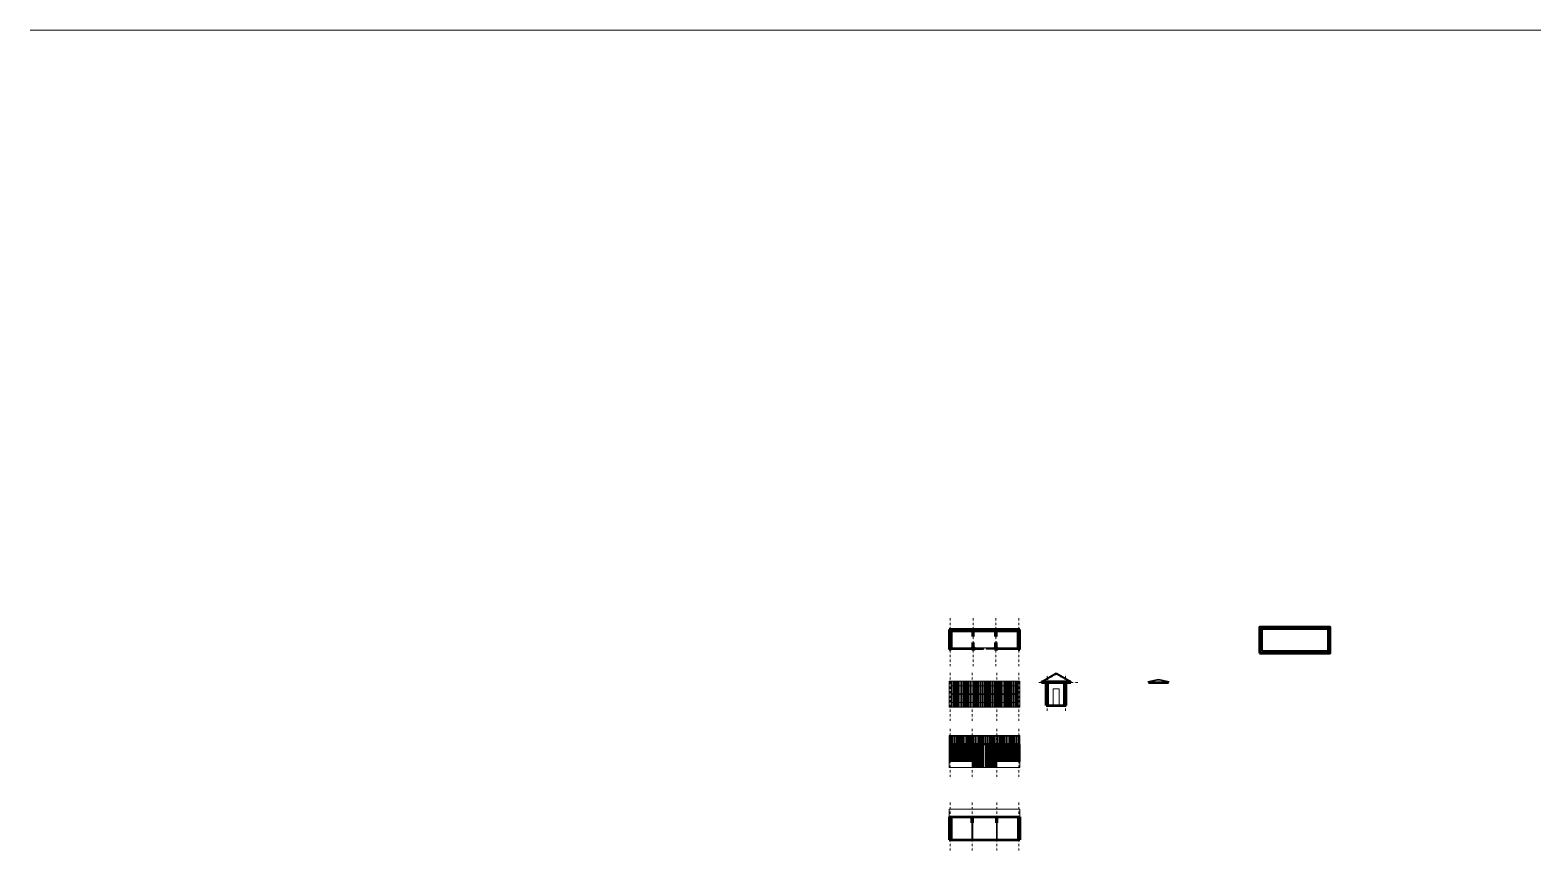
# Model space of a CAD drawing. Header units: millimetres. Extents: x 596422 to 1674380, y -367470 to 58862.
# Drawn here: x 596422 to 792839, y -226676 to -119336 of the extents above; entities that cross this region are included whole.
import ezdxf

# ---------------------------------------------------------------- set-up
doc = ezdxf.new("R2010")
doc.units = ezdxf.units.MM
doc.header["$LTSCALE"] = 600
doc.header["$MEASUREMENT"] = 0
doc.linetypes.add('DASHDOT', pattern=[1, 0.5, -0.25, 0, -0.25])
for name, color, linetype, lineweight in [('37 - Noi that', 137, 'Continuous', 13), ('cat1', 30, 'Continuous', 50), ('CUA', 34, 'Continuous', 13), ('dim', 144, 'Continuous', 13), ('LC Dim', 8, 'Continuous', 18), ('LC Hatch', 252, 'Continuous', 9), ('LC Net dam 1', 30, 'Continuous', 30), ('LC Net manh', 9, 'Continuous', 5), ('LC Net thay', 7, 'Continuous', 25), ('LC Net truc', 79, 'DASHDOT', 13), ('NETTHAY', 253, 'Continuous', 25), ('thay1', 63, 'Continuous', 18), ('v TUONG', 1, 'Continuous', 40), ('wall', 30, 'Continuous', 50)]:
    doc.layers.add(name, color=color, linetype=linetype, lineweight=lineweight)
doc.linetypes.add('ZIGZAG', pattern='A,0.0001,-0.2,[131,ltypeshp.shx,S=0.2,R=0,X=-0.2,Y=0],-0.4,[131,ltypeshp.shx,S=0.2,R=180,X=0.2,Y=0],-0.2', length=0.8001)
pattern_1 = [(45, (15.4922, -1e-10), (-2.20971, 2.20971), [])]

# ---------------------------------------------------------------- blocks, each defined once
blk = doc.blocks.new('CUA XEP')
at = {"layer": 'dim'}
for points in [[(5494, 7236), (5430, 7236), (5430, 6700), (5494, 6700), (5494, 6940), (5550, 6940), (5550, 7008), (5494, 7008)], [(6570, 7236), (6506, 7236), (6506, 7008), (6450, 7008), (6450, 6940), (6506, 6940), (6506, 6700), (6570, 6700)]]:
    blk.add_hatch(color=256, dxfattribs=at).paths.add_polyline_path(points)
h = blk.add_hatch(color=256, dxfattribs=at)
h.paths.add_polyline_path([(6570, 3132), (6506, 3132), (6506, 2904), (6450, 2904), (6450, 2836), (6506, 2836), (6506, 2596), (6570, 2596)])
h.paths.add_polyline_path([(5550, 2904), (5494, 2904), (5494, 3132), (5430, 3132), (5430, 2596), (5494, 2596), (5494, 2836), (5550, 2836)])
at = {"layer": 'CUA'}
for p, q in [((372, 9466), (603, 8956)), ((828, 9448), (372, 8452)), ((372, 9369), (582, 8911)), ((828, 9352), (372, 8356)), ((372, 8391), (603, 7882)), ((828, 8373), (372, 7377)), ((372, 8295), (582, 7836)), ((828, 8277), (372, 7281)), ((604, 8863), (828, 8373)), ((604, 7788), (828, 7298)), ((625, 8908), (828, 8460)), ((625, 7833), (828, 7385)), ((1316, 9448), (867, 8468)), ((1316, 8373), (867, 7393)), ((868, 9448), (1091, 8956)), ((1316, 9352), (868, 8373)), ((868, 9352), (1070, 8911)), ((868, 8373), (1091, 7882)), ((1316, 8277), (868, 7298)), ((868, 8277), (1070, 7836)), ((1092, 8863), (1316, 8373)), ((1092, 7788), (1316, 7298)), ((1113, 8908), (1316, 8460)), ((1113, 7833), (1316, 7385)), ((1804, 9448), (1355, 8468)), ((1804, 8373), (1355, 7393)), ((1356, 9448), (1579, 8956)), ((1804, 9352), (1356, 8373)), ((1356, 9352), (1558, 8911)), ((1356, 8373), (1579, 7882)), ((1804, 8277), (1356, 7298)), ((1356, 8277), (1558, 7836)), ((1580, 8863), (1804, 8373)), ((1580, 7788), (1804, 7298)), ((1601, 8908), (1804, 8460)), ((1601, 7833), (1804, 7385)), ((2292, 9448), (1843, 8468)), ((2292, 8373), (1843, 7393)), ((1844, 9448), (2067, 8956)), ((2292, 9352), (1844, 8373)), ((1844, 9352), (2046, 8911)), ((1844, 8373), (2067, 7882)), ((2292, 8277), (1844, 7298)), ((1844, 8277), (2046, 7836)), ((2068, 8863), (2292, 8373)), ((2068, 7788), (2292, 7298)), ((2089, 8908), (2292, 8460)), ((2089, 7833), (2292, 7385)), ((2780, 9448), (2331, 8468)), ((2780, 8373), (2331, 7393)), ((2332, 9448), (2555, 8956)), ((2780, 9352), (2332, 8373)), ((2332, 9352), (2534, 8911)), ((2332, 8373), (2555, 7882)), ((2780, 8277), (2332, 7298)), ((2332, 8277), (2534, 7836)), ((2556, 8863), (2780, 8373)), ((2556, 7788), (2780, 7298)), ((2577, 8908), (2780, 8460)), ((2577, 7833), (2780, 7385)), ((3268, 9448), (2819, 8468)), ((3268, 8373), (2819, 7393)), ((2820, 9448), (3043, 8956)), ((3268, 9352), (2820, 8373)), ((2820, 9352), (3022, 8911)), ((2820, 8373), (3043, 7882)), ((3268, 8277), (2820, 7298)), ((2820, 8277), (3022, 7836)), ((3044, 8863), (3268, 8373)), ((3044, 7788), (3268, 7298)), ((3065, 8908), (3268, 8460)), ((3065, 7833), (3268, 7385)), ((3756, 9448), (3307, 8468)), ((3756, 8373), (3307, 7393)), ((3308, 9448), (3531, 8956)), ((3756, 9352), (3308, 8373)), ((3308, 9352), (3510, 8911)), ((3308, 8373), (3531, 7882)), ((3756, 8277), (3308, 7298)), ((3308, 8277), (3510, 7836)), ((3532, 8863), (3756, 8373)), ((3532, 7788), (3756, 7298)), ((3553, 8908), (3756, 8460)), ((3553, 7833), (3756, 7385)), ((4244, 9448), (3795, 8468)), ((4244, 8373), (3795, 7393)), ((3796, 9448), (4019, 8956)), ((4244, 9352), (3796, 8373)), ((3796, 9352), (3998, 8911)), ((3796, 8373), (4019, 7882)), ((4244, 8277), (3796, 7298)), ((3796, 8277), (3998, 7836)), ((4020, 8863), (4244, 8373)), ((4020, 7788), (4244, 7298)), ((4041, 8908), (4244, 8460)), ((4041, 7833), (4244, 7385)), ((4732, 9448), (4283, 8468)), ((4732, 8373), (4283, 7393)), ((4284, 9448), (4507, 8956)), ((4732, 9352), (4284, 8373)), ((4284, 9352), (4486, 8911)), ((4284, 8373), (4507, 7882)), ((4732, 8277), (4284, 7298)), ((4284, 8277), (4486, 7836)), ((4508, 8863), (4732, 8373)), ((4508, 7788), (4732, 7298)), ((4529, 8908), (4732, 8460)), ((4529, 7833), (4732, 7385)), ((5228, 9448), (4772, 8468)), ((4772, 9448), (5000, 8958)), ((5228, 9353), (4772, 8373)), ((4772, 9353), (4978, 8911)), ((5228, 8373), (4772, 7393)), ((4772, 8373), (5000, 7883)), ((5228, 8278), (4772, 7298)), ((4772, 8278), (4978, 7836)), ((5000, 8863), (5228, 8373)), ((5000, 7788), (5228, 7298)), ((5022, 8911), (5228, 8468)), ((5022, 7836), (5228, 7393)), ((6772, 9448), (7228, 8468)), ((6772, 9353), (7228, 8373)), ((6978, 8911), (6772, 8468)), ((7000, 8863), (6772, 8373)), ((6772, 8373), (7228, 7393)), ((6772, 8278), (7228, 7298)), ((6978, 7836), (6772, 7393)), ((7000, 7788), (6772, 7298)), ((7228, 9448), (7000, 8958)), ((7228, 8373), (7000, 7883)), ((7228, 9353), (7022, 8911)), ((7228, 8278), (7022, 7836)), ((7268, 9448), (7717, 8468)), ((7268, 9352), (7716, 8373)), ((7471, 8908), (7268, 8460)), ((7492, 8863), (7268, 8373)), ((7268, 8373), (7717, 7393)), ((7268, 8277), (7716, 7298)), ((7471, 7833), (7268, 7385)), ((7492, 7788), (7268, 7298)), ((7716, 9448), (7493, 8956)), ((7716, 8373), (7493, 7882)), ((7716, 9352), (7514, 8911)), ((7716, 8277), (7514, 7836)), ((7756, 9448), (8205, 8468)), ((7756, 9352), (8204, 8373)), ((7959, 8908), (7756, 8460)), ((7980, 8863), (7756, 8373)), ((7756, 8373), (8205, 7393)), ((7756, 8277), (8204, 7298)), ((7959, 7833), (7756, 7385)), ((7980, 7788), (7756, 7298)), ((8204, 9448), (7981, 8956)), ((8204, 8373), (7981, 7882)), ((8204, 9352), (8002, 8911)), ((8204, 8277), (8002, 7836)), ((8244, 9448), (8693, 8468)), ((8244, 9352), (8692, 8373)), ((8447, 8908), (8244, 8460)), ((8468, 8863), (8244, 8373)), ((8244, 8373), (8693, 7393)), ((8244, 8277), (8692, 7298)), ((8447, 7833), (8244, 7385)), ((8468, 7788), (8244, 7298)), ((8692, 9448), (8469, 8956)), ((8692, 8373), (8469, 7882)), ((8692, 9352), (8490, 8911)), ((8692, 8277), (8490, 7836)), ((8732, 9448), (9181, 8468)), ((8732, 9352), (9180, 8373)), ((8935, 8908), (8732, 8460)), ((8956, 8863), (8732, 8373)), ((8732, 8373), (9181, 7393)), ((8732, 8277), (9180, 7298)), ((8935, 7833), (8732, 7385)), ((8956, 7788), (8732, 7298)), ((9180, 9448), (8957, 8956)), ((9180, 8373), (8957, 7882)), ((9180, 9352), (8978, 8911)), ((9180, 8277), (8978, 7836)), ((9220, 9448), (9669, 8468)), ((9220, 9352), (9668, 8373)), ((9423, 8908), (9220, 8460)), ((9444, 8863), (9220, 8373)), ((9220, 8373), (9669, 7393)), ((9220, 8277), (9668, 7298)), ((9423, 7833), (9220, 7385)), ((9444, 7788), (9220, 7298)), ((9668, 9448), (9445, 8956)), ((9668, 8373), (9445, 7882)), ((9668, 9352), (9466, 8911)), ((9668, 8277), (9466, 7836)), ((9708, 9448), (10157, 8468)), ((9708, 9352), (10156, 8373)), ((9911, 8908), (9708, 8460)), ((9932, 8863), (9708, 8373)), ((9708, 8373), (10157, 7393)), ((9708, 8277), (10156, 7298)), ((9911, 7833), (9708, 7385)), ((9932, 7788), (9708, 7298)), ((10156, 9448), (9933, 8956)), ((10156, 8373), (9933, 7882)), ((10156, 9352), (9954, 8911)), ((10156, 8277), (9954, 7836)), ((10196, 9448), (10645, 8468)), ((10196, 9352), (10644, 8373)), ((10399, 8908), (10196, 8460)), ((10420, 8863), (10196, 8373)), ((10196, 8373), (10645, 7393)), ((10196, 8277), (10644, 7298)), ((10399, 7833), (10196, 7385)), ((10420, 7788), (10196, 7298)), ((10644, 9448), (10421, 8956)), ((10644, 8373), (10421, 7882)), ((10644, 9352), (10442, 8911)), ((10644, 8277), (10442, 7836)), ((10684, 9448), (11133, 8468)), ((10684, 9352), (11132, 8373)), ((10887, 8908), (10684, 8460)), ((10908, 8863), (10684, 8373)), ((10684, 8373), (11133, 7393)), ((10684, 8277), (11132, 7298)), ((10887, 7833), (10684, 7385)), ((10908, 7788), (10684, 7298)), ((11132, 9448), (10909, 8956)), ((11132, 8373), (10909, 7882)), ((11132, 9352), (10930, 8911)), ((11132, 8277), (10930, 7836)), ((11172, 9448), (11628, 8452)), ((11172, 9352), (11628, 8356)), ((11375, 8908), (11172, 8460)), ((11396, 8863), (11172, 8373)), ((11172, 8373), (11628, 7377)), ((11172, 8277), (11628, 7281)), ((11375, 7833), (11172, 7385)), ((11396, 7788), (11172, 7298)), ((11628, 9466), (11397, 8956)), ((11628, 8391), (11397, 7882)), ((11628, 9369), (11418, 8911)), ((11628, 8295), (11418, 7836)), ((372, 5786), (603, 5276)), ((828, 5768), (372, 4772)), ((372, 5689), (582, 5231)), ((828, 5672), (372, 4676)), ((372, 4711), (603, 4202)), ((828, 4693), (372, 3697)), ((372, 4615), (582, 4156)), ((828, 4597), (372, 3601)), ((372, 2738), (603, 2228)), ((828, 2720), (372, 1724)), ((372, 2641), (582, 2183)), ((828, 2624), (372, 1628)), ((372, 1663), (603, 1154)), ((828, 1645), (372, 649)), ((372, 1567), (582, 1108)), ((828, 1549), (372, 553)), ((604, 5183), (828, 4693)), ((604, 4108), (828, 3618)), ((604, 2135), (828, 1645)), ((604, 1060), (828, 570)), ((625, 5228), (828, 4780)), ((625, 4153), (828, 3705)), ((625, 2180), (828, 1732)), ((625, 1105), (828, 657)), ((1316, 5768), (867, 4788)), ((1316, 4693), (867, 3713)), ((1316, 2720), (867, 1740)), ((1316, 1645), (867, 665)), ((868, 5768), (1091, 5276)), ((1316, 5672), (868, 4693)), ((868, 5672), (1070, 5231)), ((868, 4693), (1091, 4202)), ((1316, 4597), (868, 3618)), ((868, 4597), (1070, 4156)), ((868, 2720), (1091, 2228)), ((1316, 2624), (868, 1645)), ((868, 2624), (1070, 2183)), ((868, 1645), (1091, 1154)), ((1316, 1549), (868, 570)), ((868, 1549), (1070, 1108)), ((1092, 5183), (1316, 4693)), ((1092, 4108), (1316, 3618)), ((1092, 2135), (1316, 1645)), ((1092, 1060), (1316, 570)), ((1113, 5228), (1316, 4780)), ((1113, 4153), (1316, 3705)), ((1113, 2180), (1316, 1732)), ((1113, 1105), (1316, 657)), ((1804, 5768), (1355, 4788)), ((1804, 4693), (1355, 3713)), ((1804, 2720), (1355, 1740)), ((1804, 1645), (1355, 665)), ((1356, 5768), (1579, 5276)), ((1804, 5672), (1356, 4693)), ((1356, 5672), (1558, 5231)), ((1356, 4693), (1579, 4202)), ((1804, 4597), (1356, 3618)), ((1356, 4597), (1558, 4156)), ((1356, 2720), (1579, 2228)), ((1804, 2624), (1356, 1645)), ((1356, 2624), (1558, 2183)), ((1356, 1645), (1579, 1154)), ((1804, 1549), (1356, 570)), ((1356, 1549), (1558, 1108)), ((1580, 5183), (1804, 4693)), ((1580, 4108), (1804, 3618)), ((1580, 2135), (1804, 1645)), ((1580, 1060), (1804, 570)), ((1601, 5228), (1804, 4780)), ((1601, 4153), (1804, 3705)), ((1601, 2180), (1804, 1732)), ((1601, 1105), (1804, 657)), ((2292, 5768), (1843, 4788)), ((2292, 4693), (1843, 3713)), ((2292, 2720), (1843, 1740)), ((2292, 1645), (1843, 665)), ((1844, 5768), (2067, 5276)), ((2292, 5672), (1844, 4693)), ((1844, 5672), (2046, 5231)), ((1844, 4693), (2067, 4202)), ((2292, 4597), (1844, 3618)), ((1844, 4597), (2046, 4156)), ((1844, 2720), (2067, 2228)), ((2292, 2624), (1844, 1645)), ((1844, 2624), (2046, 2183)), ((1844, 1645), (2067, 1154)), ((2292, 1549), (1844, 570)), ((1844, 1549), (2046, 1108)), ((2068, 5183), (2292, 4693)), ((2068, 4108), (2292, 3618)), ((2068, 2135), (2292, 1645)), ((2068, 1060), (2292, 570)), ((2089, 5228), (2292, 4780)), ((2089, 4153), (2292, 3705)), ((2089, 2180), (2292, 1732)), ((2089, 1105), (2292, 657)), ((2780, 5768), (2331, 4788)), ((2780, 4693), (2331, 3713)), ((2780, 2720), (2331, 1740)), ((2780, 1645), (2331, 665)), ((2332, 5768), (2555, 5276)), ((2780, 5672), (2332, 4693)), ((2332, 5672), (2534, 5231)), ((2332, 4693), (2555, 4202)), ((2780, 4597), (2332, 3618)), ((2332, 4597), (2534, 4156)), ((2332, 2720), (2555, 2228)), ((2780, 2624), (2332, 1645)), ((2332, 2624), (2534, 2183)), ((2332, 1645), (2555, 1154)), ((2780, 1549), (2332, 570)), ((2332, 1549), (2534, 1108)), ((2556, 5183), (2780, 4693)), ((2556, 4108), (2780, 3618)), ((2556, 2135), (2780, 1645)), ((2556, 1060), (2780, 570)), ((2577, 5228), (2780, 4780)), ((2577, 4153), (2780, 3705)), ((2577, 2180), (2780, 1732)), ((2577, 1105), (2780, 657)), ((3268, 5768), (2819, 4788)), ((3268, 4693), (2819, 3713)), ((3268, 2720), (2819, 1740)), ((3268, 1645), (2819, 665)), ((2820, 5768), (3043, 5276)), ((3268, 5672), (2820, 4693)), ((2820, 5672), (3022, 5231)), ((2820, 4693), (3043, 4202)), ((3268, 4597), (2820, 3618)), ((2820, 4597), (3022, 4156)), ((2820, 2720), (3043, 2228)), ((3268, 2624), (2820, 1645)), ((2820, 2624), (3022, 2183)), ((2820, 1645), (3043, 1154)), ((3268, 1549), (2820, 570)), ((2820, 1549), (3022, 1108)), ((3044, 5183), (3268, 4693)), ((3044, 4108), (3268, 3618)), ((3044, 2135), (3268, 1645)), ((3044, 1060), (3268, 570)), ((3065, 5228), (3268, 4780)), ((3065, 4153), (3268, 3705)), ((3065, 2180), (3268, 1732)), ((3065, 1105), (3268, 657)), ((3756, 5768), (3307, 4788)), ((3756, 4693), (3307, 3713)), ((3756, 2720), (3307, 1740)), ((3756, 1645), (3307, 665)), ((3308, 5768), (3531, 5276)), ((3756, 5672), (3308, 4693)), ((3308, 5672), (3510, 5231)), ((3308, 4693), (3531, 4202)), ((3756, 4597), (3308, 3618)), ((3308, 4597), (3510, 4156)), ((3308, 2720), (3531, 2228)), ((3756, 2624), (3308, 1645)), ((3308, 2624), (3510, 2183)), ((3308, 1645), (3531, 1154)), ((3756, 1549), (3308, 570)), ((3308, 1549), (3510, 1108)), ((3532, 5183), (3756, 4693)), ((3532, 4108), (3756, 3618)), ((3532, 2135), (3756, 1645)), ((3532, 1060), (3756, 570)), ((3553, 5228), (3756, 4780)), ((3553, 4153), (3756, 3705)), ((3553, 2180), (3756, 1732)), ((3553, 1105), (3756, 657)), ((4244, 5768), (3795, 4788)), ((4244, 4693), (3795, 3713)), ((4244, 2720), (3795, 1740)), ((4244, 1645), (3795, 665)), ((3796, 5768), (4019, 5276)), ((4244, 5672), (3796, 4693)), ((3796, 5672), (3998, 5231)), ((3796, 4693), (4019, 4202)), ((4244, 4597), (3796, 3618)), ((3796, 4597), (3998, 4156)), ((3796, 2720), (4019, 2228)), ((4244, 2624), (3796, 1645)), ((3796, 2624), (3998, 2183)), ((3796, 1645), (4019, 1154)), ((4244, 1549), (3796, 570)), ((3796, 1549), (3998, 1108)), ((4020, 5183), (4244, 4693)), ((4020, 4108), (4244, 3618)), ((4020, 2135), (4244, 1645)), ((4020, 1060), (4244, 570)), ((4041, 5228), (4244, 4780)), ((4041, 4153), (4244, 3705)), ((4041, 2180), (4244, 1732)), ((4041, 1105), (4244, 657)), ((4732, 5768), (4283, 4788)), ((4732, 4693), (4283, 3713)), ((4732, 2720), (4283, 1740)), ((4732, 1645), (4283, 665)), ((4284, 5768), (4507, 5276)), ((4732, 5672), (4284, 4693)), ((4284, 5672), (4486, 5231)), ((4284, 4693), (4507, 4202)), ((4732, 4597), (4284, 3618)), ((4284, 4597), (4486, 4156)), ((4284, 2720), (4507, 2228)), ((4732, 2624), (4284, 1645)), ((4284, 2624), (4486, 2183)), ((4284, 1645), (4507, 1154)), ((4732, 1549), (4284, 570)), ((4284, 1549), (4486, 1108)), ((4508, 5183), (4732, 4693)), ((4508, 4108), (4732, 3618)), ((4508, 2135), (4732, 1645)), ((4508, 1060), (4732, 570)), ((4529, 5228), (4732, 4780)), ((4529, 4153), (4732, 3705)), ((4529, 2180), (4732, 1732)), ((4529, 1105), (4732, 657)), ((5228, 5768), (4772, 4788)), ((4772, 5768), (5000, 5278)), ((5228, 5673), (4772, 4693)), ((4772, 5673), (4978, 5231)), ((5228, 4693), (4772, 3713)), ((4772, 4693), (5000, 4203)), ((5228, 4598), (4772, 3618)), ((4772, 4598), (4978, 4156)), ((5228, 2720), (4772, 1740)), ((4772, 2720), (5000, 2230)), ((5228, 2625), (4772, 1645)), ((4772, 2625), (4978, 2183)), ((5228, 1645), (4772, 665)), ((4772, 1645), (5000, 1155)), ((5228, 1550), (4772, 570)), ((4772, 1550), (4978, 1108)), ((5000, 5183), (5228, 4693)), ((5000, 4108), (5228, 3618)), ((5000, 2135), (5228, 1645)), ((5000, 1060), (5228, 570)), ((5022, 5231), (5228, 4788)), ((5022, 4156), (5228, 3713)), ((5022, 2183), (5228, 1740)), ((5022, 1108), (5228, 665)), ((6772, 5768), (7228, 4788)), ((6772, 5673), (7228, 4693)), ((6978, 5231), (6772, 4788)), ((7000, 5183), (6772, 4693)), ((6772, 4693), (7228, 3713)), ((6772, 4598), (7228, 3618)), ((6978, 4156), (6772, 3713)), ((7000, 4108), (6772, 3618)), ((6772, 2720), (7228, 1740)), ((6772, 2625), (7228, 1645)), ((6978, 2183), (6772, 1740)), ((7000, 2135), (6772, 1645)), ((6772, 1645), (7228, 665)), ((6772, 1550), (7228, 570)), ((6978, 1108), (6772, 665)), ((7000, 1060), (6772, 570)), ((7228, 5768), (7000, 5278)), ((7228, 4693), (7000, 4203)), ((7228, 2720), (7000, 2230)), ((7228, 1645), (7000, 1155)), ((7228, 5673), (7022, 5231)), ((7228, 4598), (7022, 4156)), ((7228, 2625), (7022, 2183)), ((7228, 1550), (7022, 1108)), ((7268, 5768), (7717, 4788)), ((7268, 5672), (7716, 4693)), ((7471, 5228), (7268, 4780)), ((7492, 5183), (7268, 4693)), ((7268, 4693), (7717, 3713)), ((7268, 4597), (7716, 3618)), ((7471, 4153), (7268, 3705)), ((7492, 4108), (7268, 3618)), ((7268, 2720), (7717, 1740)), ((7268, 2624), (7716, 1645)), ((7471, 2180), (7268, 1732)), ((7492, 2135), (7268, 1645)), ((7268, 1645), (7717, 665)), ((7268, 1549), (7716, 570)), ((7471, 1105), (7268, 657)), ((7492, 1060), (7268, 570)), ((7716, 5768), (7493, 5276)), ((7716, 4693), (7493, 4202)), ((7716, 2720), (7493, 2228)), ((7716, 1645), (7493, 1154)), ((7716, 5672), (7514, 5231)), ((7716, 4597), (7514, 4156)), ((7716, 2624), (7514, 2183)), ((7716, 1549), (7514, 1108)), ((7756, 5768), (8205, 4788)), ((7756, 5672), (8204, 4693)), ((7959, 5228), (7756, 4780)), ((7980, 5183), (7756, 4693)), ((7756, 4693), (8205, 3713)), ((7756, 4597), (8204, 3618)), ((7959, 4153), (7756, 3705)), ((7980, 4108), (7756, 3618)), ((7756, 2720), (8205, 1740)), ((7756, 2624), (8204, 1645)), ((7959, 2180), (7756, 1732)), ((7980, 2135), (7756, 1645)), ((7756, 1645), (8205, 665)), ((7756, 1549), (8204, 570)), ((7959, 1105), (7756, 657)), ((7980, 1060), (7756, 570)), ((8204, 5768), (7981, 5276)), ((8204, 4693), (7981, 4202)), ((8204, 2720), (7981, 2228)), ((8204, 1645), (7981, 1154)), ((8204, 5672), (8002, 5231)), ((8204, 4597), (8002, 4156)), ((8204, 2624), (8002, 2183)), ((8204, 1549), (8002, 1108)), ((8244, 5768), (8693, 4788)), ((8244, 5672), (8692, 4693)), ((8447, 5228), (8244, 4780)), ((8468, 5183), (8244, 4693)), ((8244, 4693), (8693, 3713)), ((8244, 4597), (8692, 3618)), ((8447, 4153), (8244, 3705)), ((8468, 4108), (8244, 3618)), ((8244, 2720), (8693, 1740)), ((8244, 2624), (8692, 1645)), ((8447, 2180), (8244, 1732)), ((8468, 2135), (8244, 1645)), ((8244, 1645), (8693, 665)), ((8244, 1549), (8692, 570)), ((8447, 1105), (8244, 657)), ((8468, 1060), (8244, 570)), ((8692, 5768), (8469, 5276)), ((8692, 4693), (8469, 4202)), ((8692, 2720), (8469, 2228)), ((8692, 1645), (8469, 1154)), ((8692, 5672), (8490, 5231)), ((8692, 4597), (8490, 4156)), ((8692, 2624), (8490, 2183)), ((8692, 1549), (8490, 1108)), ((8732, 5768), (9181, 4788)), ((8732, 5672), (9180, 4693)), ((8935, 5228), (8732, 4780)), ((8956, 5183), (8732, 4693)), ((8732, 4693), (9181, 3713)), ((8732, 4597), (9180, 3618)), ((8935, 4153), (8732, 3705)), ((8956, 4108), (8732, 3618)), ((8732, 2720), (9181, 1740)), ((8732, 2624), (9180, 1645)), ((8935, 2180), (8732, 1732)), ((8956, 2135), (8732, 1645)), ((8732, 1645), (9181, 665)), ((8732, 1549), (9180, 570)), ((8935, 1105), (8732, 657)), ((8956, 1060), (8732, 570)), ((9180, 5768), (8957, 5276)), ((9180, 4693), (8957, 4202)), ((9180, 2720), (8957, 2228)), ((9180, 1645), (8957, 1154)), ((9180, 5672), (8978, 5231)), ((9180, 4597), (8978, 4156)), ((9180, 2624), (8978, 2183)), ((9180, 1549), (8978, 1108)), ((9220, 5768), (9669, 4788)), ((9220, 5672), (9668, 4693)), ((9423, 5228), (9220, 4780)), ((9444, 5183), (9220, 4693)), ((9220, 4693), (9669, 3713)), ((9220, 4597), (9668, 3618)), ((9423, 4153), (9220, 3705)), ((9444, 4108), (9220, 3618)), ((9220, 2720), (9669, 1740)), ((9220, 2624), (9668, 1645)), ((9423, 2180), (9220, 1732)), ((9444, 2135), (9220, 1645)), ((9220, 1645), (9669, 665)), ((9220, 1549), (9668, 570)), ((9423, 1105), (9220, 657)), ((9444, 1060), (9220, 570)), ((9668, 5768), (9445, 5276)), ((9668, 4693), (9445, 4202)), ((9668, 2720), (9445, 2228)), ((9668, 1645), (9445, 1154)), ((9668, 5672), (9466, 5231)), ((9668, 4597), (9466, 4156)), ((9668, 2624), (9466, 2183)), ((9668, 1549), (9466, 1108)), ((9708, 5768), (10157, 4788)), ((9708, 5672), (10156, 4693)), ((9911, 5228), (9708, 4780)), ((9932, 5183), (9708, 4693)), ((9708, 4693), (10157, 3713)), ((9708, 4597), (10156, 3618)), ((9911, 4153), (9708, 3705)), ((9932, 4108), (9708, 3618)), ((9708, 2720), (10157, 1740)), ((9708, 2624), (10156, 1645)), ((9911, 2180), (9708, 1732)), ((9932, 2135), (9708, 1645)), ((9708, 1645), (10157, 665)), ((9708, 1549), (10156, 570)), ((9911, 1105), (9708, 657)), ((9932, 1060), (9708, 570)), ((10156, 5768), (9933, 5276)), ((10156, 4693), (9933, 4202)), ((10156, 2720), (9933, 2228)), ((10156, 1645), (9933, 1154)), ((10156, 5672), (9954, 5231)), ((10156, 4597), (9954, 4156)), ((10156, 2624), (9954, 2183)), ((10156, 1549), (9954, 1108)), ((10196, 5768), (10645, 4788)), ((10196, 5672), (10644, 4693)), ((10399, 5228), (10196, 4780)), ((10420, 5183), (10196, 4693)), ((10196, 4693), (10645, 3713)), ((10196, 4597), (10644, 3618)), ((10399, 4153), (10196, 3705)), ((10420, 4108), (10196, 3618)), ((10196, 2720), (10645, 1740)), ((10196, 2624), (10644, 1645)), ((10399, 2180), (10196, 1732)), ((10420, 2135), (10196, 1645)), ((10196, 1645), (10645, 665)), ((10196, 1549), (10644, 570)), ((10399, 1105), (10196, 657)), ((10420, 1060), (10196, 570)), ((10644, 5768), (10421, 5276)), ((10644, 4693), (10421, 4202)), ((10644, 2720), (10421, 2228)), ((10644, 1645), (10421, 1154)), ((10644, 5672), (10442, 5231)), ((10644, 4597), (10442, 4156)), ((10644, 2624), (10442, 2183)), ((10644, 1549), (10442, 1108)), ((10684, 5768), (11133, 4788)), ((10684, 5672), (11132, 4693)), ((10887, 5228), (10684, 4780)), ((10908, 5183), (10684, 4693)), ((10684, 4693), (11133, 3713)), ((10684, 4597), (11132, 3618)), ((10887, 4153), (10684, 3705)), ((10908, 4108), (10684, 3618)), ((10684, 2720), (11133, 1740)), ((10684, 2624), (11132, 1645)), ((10887, 2180), (10684, 1732)), ((10908, 2135), (10684, 1645)), ((10684, 1645), (11133, 665)), ((10684, 1549), (11132, 570)), ((10887, 1105), (10684, 657)), ((10908, 1060), (10684, 570)), ((11132, 5768), (10909, 5276)), ((11132, 4693), (10909, 4202)), ((11132, 2720), (10909, 2228)), ((11132, 1645), (10909, 1154)), ((11132, 5672), (10930, 5231)), ((11132, 4597), (10930, 4156)), ((11132, 2624), (10930, 2183)), ((11132, 1549), (10930, 1108)), ((11172, 5768), (11628, 4772)), ((11172, 5672), (11628, 4676)), ((11375, 5228), (11172, 4780)), ((11396, 5183), (11172, 4693)), ((11172, 4693), (11628, 3697)), ((11172, 4597), (11628, 3601)), ((11375, 4153), (11172, 3705)), ((11396, 4108), (11172, 3618)), ((11172, 2720), (11628, 1724)), ((11172, 2624), (11628, 1628)), ((11375, 2180), (11172, 1732)), ((11396, 2135), (11172, 1645)), ((11172, 1645), (11628, 649)), ((11172, 1549), (11628, 553)), ((11375, 1105), (11172, 657)), ((11396, 1060), (11172, 570)), ((11628, 5786), (11397, 5276)), ((11628, 4711), (11397, 4202)), ((11628, 2738), (11397, 2228)), ((11628, 1663), (11397, 1154)), ((11628, 5689), (11418, 5231)), ((11628, 4615), (11418, 4156)), ((11628, 2641), (11418, 2183)), ((11628, 1567), (11418, 1108))]:
    blk.add_line(p, q, dxfattribs=at)
at = {"layer": 'dim'}
for p, q in [((0, 10800), (12000, 10800)), ((0, 10800), (0, 0)), ((0, 10800), (0, 0)), ((0, 9892), (40, 9892)), ((0, 9556), (40, 9556)), ((40, 10800), (40, 9892)), ((40, 9892), (150, 9849)), ((40, 9556), (150, 9599)), ((40, 9556), (40, 536)), ((332, 9892), (222, 9849)), ((332, 9556), (222, 9599)), ((332, 10800), (332, 9892)), ((372, 9892), (332, 9892)), ((332, 9556), (332, 536)), ((372, 9556), (332, 9556)), ((372, 10800), (372, 0)), ((828, 10800), (828, 76)), ((868, 10800), (868, 76)), ((1316, 10800), (1316, 0)), ((1356, 10800), (1356, 0)), ((1804, 10800), (1804, 81)), ((1844, 10800), (1844, 81)), ((2292, 10800), (2292, 0)), ((2332, 10800), (2332, 0)), ((2780, 10800), (2780, 78)), ((2820, 10800), (2820, 78)), ((3268, 10800), (3268, 0)), ((3308, 10800), (3308, 0)), ((3756, 10800), (3756, 78)), ((3796, 10800), (3796, 78)), ((4244, 10800), (4244, 0)), ((4284, 10800), (4284, 0)), ((4732, 10800), (4732, 78)), ((4772, 10800), (4772, 78)), ((5228, 10800), (5228, 0)), ((5228, 9892), (5268, 9892)), ((5228, 9556), (5268, 9556)), ((5268, 10800), (5268, 9892)), ((5268, 9892), (5378, 9849)), ((5268, 9556), (5378, 9599)), ((5268, 9556), (5268, 7178)), ((5560, 9892), (5450, 9849)), ((5560, 9556), (5450, 9599)), ((5560, 10800), (5560, 9892)), ((5600, 9892), (5560, 9892)), ((5560, 9556), (5560, 7423)), ((5600, 9556), (5560, 9556)), ((5600, 10800), (5600, 0)), ((5600, 10800), (5600, 0)), ((6400, 10800), (6400, 0)), ((6400, 9892), (6440, 9892)), ((6400, 9556), (6440, 9556)), ((6440, 10800), (6440, 9892)), ((6440, 9892), (6550, 9849)), ((6440, 9556), (6550, 9599)), ((6440, 9556), (6440, 7423)), ((6732, 9892), (6622, 9849)), ((6732, 9556), (6622, 9599)), ((6732, 10800), (6732, 9892)), ((6772, 9892), (6732, 9892)), ((6732, 9556), (6732, 7178)), ((6772, 9556), (6732, 9556)), ((6772, 10800), (6772, 0)), ((7228, 10800), (7228, 78)), ((7268, 10800), (7268, 78)), ((7716, 10800), (7716, 0)), ((7756, 10800), (7756, 0)), ((8204, 10800), (8204, 78)), ((8244, 10800), (8244, 78)), ((8692, 10800), (8692, 0)), ((8732, 10800), (8732, 0)), ((9180, 10800), (9180, 78)), ((9220, 10800), (9220, 78)), ((9668, 10800), (9668, 0)), ((9708, 10800), (9708, 0)), ((10156, 10800), (10156, 81)), ((10196, 10800), (10196, 81)), ((10644, 10800), (10644, 0)), ((10684, 10800), (10684, 0)), ((11132, 10800), (11132, 76)), ((11172, 10800), (11172, 76)), ((11628, 10800), (11628, 0)), ((11628, 9892), (11668, 9892)), ((11628, 9556), (11668, 9556)), ((11668, 10800), (11668, 9892)), ((11668, 9892), (11778, 9849)), ((11668, 9556), (11778, 9599)), ((11668, 9556), (11668, 536)), ((11960, 9892), (11850, 9849)), ((11960, 9556), (11850, 9599)), ((11960, 10800), (11960, 9892)), ((12000, 9892), (11960, 9892)), ((11960, 9556), (11960, 536)), ((12000, 9556), (11960, 9556)), ((12000, 10800), (12000, 0)), ((0, 536), (40, 536)), ((0, 200), (40, 200)), ((40, 536), (150, 493)), ((40, 200), (150, 243)), ((40, 200), (40, 0)), ((332, 536), (222, 493)), ((332, 200), (222, 243)), ((372, 536), (332, 536)), ((332, 200), (332, 0)), ((372, 200), (332, 200)), ((5228, 4928), (5268, 4928)), ((5228, 4592), (5268, 4592)), ((5228, 536), (5268, 536)), ((5228, 200), (5268, 200)), ((5268, 6810), (5268, 4928)), ((5268, 4928), (5378, 4885)), ((5268, 4592), (5378, 4635)), ((5268, 4592), (5268, 3074)), ((5268, 2706), (5268, 536)), ((5268, 536), (5378, 493)), ((5268, 200), (5378, 243)), ((5268, 200), (5268, 0)), ((5560, 4928), (5450, 4885)), ((5560, 4592), (5450, 4635)), ((5560, 536), (5450, 493)), ((5560, 200), (5450, 243)), ((5494, 7008), (5550, 7008)), ((5550, 6940), (5494, 6940)), ((5494, 2904), (5550, 2904)), ((5550, 2836), (5494, 2836)), ((5550, 7008), (5550, 6940)), ((5550, 2904), (5550, 2836)), ((5560, 6565), (5560, 4928)), ((5600, 4928), (5560, 4928)), ((5560, 4592), (5560, 3319)), ((5600, 4592), (5560, 4592)), ((5560, 2461), (5560, 536)), ((5600, 536), (5560, 536)), ((5560, 200), (5560, 0)), ((5600, 200), (5560, 200)), ((6400, 4928), (6440, 4928)), ((6400, 4592), (6440, 4592)), ((6400, 536), (6440, 536)), ((6400, 200), (6440, 200)), ((6440, 6565), (6440, 4928)), ((6440, 4928), (6550, 4885)), ((6440, 4592), (6550, 4635)), ((6440, 4592), (6440, 3319)), ((6440, 2461), (6440, 536)), ((6440, 536), (6550, 493)), ((6440, 200), (6550, 243)), ((6440, 200), (6440, 0)), ((6506, 7008), (6450, 7008)), ((6450, 7008), (6450, 6940)), ((6450, 6940), (6506, 6940)), ((6506, 2904), (6450, 2904)), ((6450, 2904), (6450, 2836)), ((6450, 2836), (6506, 2836)), ((6732, 4928), (6622, 4885)), ((6732, 4592), (6622, 4635)), ((6732, 536), (6622, 493)), ((6732, 200), (6622, 243)), ((6732, 6810), (6732, 4928)), ((6772, 4928), (6732, 4928)), ((6732, 4592), (6732, 3074)), ((6772, 4592), (6732, 4592)), ((6732, 2706), (6732, 536)), ((6772, 536), (6732, 536)), ((6732, 200), (6732, 0)), ((6772, 200), (6732, 200)), ((11628, 536), (11668, 536)), ((11628, 200), (11668, 200)), ((11668, 536), (11778, 493)), ((11668, 200), (11778, 243)), ((11668, 200), (11668, 0)), ((11960, 536), (11850, 493)), ((11960, 200), (11850, 243)), ((12000, 536), (11960, 536)), ((11960, 200), (11960, 0)), ((12000, 200), (11960, 200))]:
    blk.add_line(p, q, dxfattribs=at)
for points in [[(5494, 7008), (5494, 7236), (5430, 7236), (5430, 6700), (5494, 6700), (5494, 6940)], [(6506, 7008), (6506, 7236), (6570, 7236), (6570, 6700), (6506, 6700), (6506, 6940)], [(5494, 2904), (5494, 3132), (5430, 3132), (5430, 2596), (5494, 2596), (5494, 2836)], [(6506, 2904), (6506, 3132), (6570, 3132), (6570, 2596), (6506, 2596), (6506, 2836)]]:
    blk.add_lwpolyline(points, dxfattribs=at)
for centre, radius in [((848, 60), 60), ((848, 60), 36), ((848, 64), 23.5), ((1824, 60), 60), ((1824, 60), 36), ((1824, 64), 26.5), ((2800, 60), 60), ((2800, 60), 36), ((2800, 64), 24.2), ((3776, 60), 60), ((3776, 60), 36), ((3776, 64), 24.3), ((4752, 60), 60), ((4752, 60), 36), ((4752, 64), 24.4), ((7248, 60), 60), ((7248, 60), 36), ((7248, 64), 24.4), ((8224, 60), 60), ((8224, 60), 36), ((8224, 64), 24.3), ((9200, 60), 60), ((9200, 60), 36), ((9200, 64), 24.2), ((10176, 60), 60), ((10176, 60), 36), ((10176, 64), 26.5), ((11152, 60), 60), ((11152, 60), 36), ((11152, 64), 23.5)]:
    blk.add_circle(centre, radius, dxfattribs=at)
for centre, radius, start, end in [((186, 9942), 100, 248.696468, 291.303532), ((186, 9506), 100, 68.696468, 111.303532), ((5671, 6994), 443, 99.275027, 260.724973), ((5414, 9942), 100, 248.696468, 291.303532), ((5414, 9506), 100, 68.696468, 111.303532), ((6329, 6994), 443, 279.275027, 80.724973), ((6586, 9942), 100, 248.696468, 291.303532), ((6586, 9506), 100, 68.696468, 111.303532), ((11814, 9942), 100, 248.696468, 291.303532), ((11814, 9506), 100, 68.696468, 111.303532), ((186, 586), 100, 248.696468, 291.303532), ((186, 150), 100, 68.696468, 111.303532), ((5671, 2890), 443, 99.275027, 260.724973), ((5414, 4978), 100, 248.696468, 291.303532), ((5414, 4542), 100, 68.696468, 111.303532), ((5414, 586), 100, 248.696468, 291.303532), ((5414, 150), 100, 68.696468, 111.303532), ((6329, 2890), 443, 279.275027, 80.724973), ((6586, 4978), 100, 248.696468, 291.303532), ((6586, 4542), 100, 68.696468, 111.303532), ((6586, 586), 100, 248.696468, 291.303532), ((6586, 150), 100, 68.696468, 111.303532), ((11814, 586), 100, 248.696468, 291.303532), ((11814, 150), 100, 68.696468, 111.303532)]:
    blk.add_arc(centre, radius, start, end, dxfattribs=at)
blk = doc.blocks.new('1sdsfa')
at = {"layer": 'LC Hatch', "ltscale": 5}
h = blk.add_hatch(dxfattribs=at)
h.set_pattern_fill('ANSI31', color=256, scale=25, angle=16.79413)
h.set_pattern_definition(pattern_1)
h.paths.add_polyline_path([(2, 125), (0, 125), (0, 120), (8, 120, 0.3541053)])
h = blk.add_hatch(dxfattribs=at)
h.set_pattern_fill('ANSI31', color=256, scale=25, angle=16.79413)
h.set_pattern_definition(pattern_1)
h.paths.add_polyline_path([(8, 119, 0.0524211), (8, 120), (0, 120), (0, 100), (8, 100)])
h = blk.add_hatch(dxfattribs=at)
h.set_pattern_fill('ANSI31', color=256, scale=25, angle=16.79413)
h.set_pattern_definition(pattern_1)
h.paths.add_polyline_path([(8, 100), (0, 100), (0, 0), (75, 0), (75, 2, 0.4142136), (69, 8), (17, 8, -0.414215), (8, 17)])
at = {"layer": '37 - Noi that', "color": 1, "ltscale": 0.2}
blk.add_lwpolyline([(-65, 130), (-65, 144, -0.4142136), (-59, 150), (-6, 150, -0.4142136), (0, 144), (0, 6, -0.4142136), (-6, 0), (-59, 0, -0.4142136), (-65, 6), (-65, 20), (-63, 20), (-63, 6, 0.4142136), (-59, 2), (-6, 2, 0.4142136), (-2, 6), (-2, 144, 0.4142136), (-6, 148), (-59, 148, 0.4142136), (-63, 144), (-63, 130)], format="xyb", close=True, dxfattribs=at)
at = {"layer": 'LC Net thay'}
for p, q in [((0, 125), (0, 0)), ((2, 125), (0, 125)), ((75, 0), (0, 0)), ((8, 119), (8, 17)), ((69, 8), (17, 8)), ((75, 2), (75, 0))]:
    blk.add_line(p, q, dxfattribs=at)
for centre, radius, start, end in [((2, 119), 6.3, 0, 90), ((17, 17), 9.45, 180, 270), ((69, 2), 6.3, 0, 90)]:
    blk.add_arc(centre, radius, start, end, dxfattribs=at)
blk = doc.blocks.new('*U1280')
at = {"layer": 'LC Net thay', "xscale": 0.1727855138677142, "yscale": 0.1727855138677142, "zscale": 0.1727855138677142, "rotation": 343.2058678792092}
blk.add_blockref('1sdsfa', (-5, -12), dxfattribs=at)
blk = doc.blocks.new('*U1281')
at = {"layer": 'LC Net thay', "color": 0, "linetype": 'ByBlock', "lineweight": -2, "transparency": 16777216}
for p in [(0, 0), (157, -47), (314, -95), (471, -142), (629, -190), (786, -237), (943, -285), (1100, -332), (1257, -379)]:
    blk.add_blockref('*U1280', p, dxfattribs=at)
blk = doc.blocks.new('*U1282')
at = {"layer": 'LC Net thay', "xscale": 0.1727855138677142, "yscale": 0.1727855138677142, "zscale": 0.1727855138677142, "rotation": 343.2058678792092}
blk.add_blockref('1sdsfa', (-5, -12), dxfattribs=at)
blk = doc.blocks.new('*U1283')
at = {"layer": 'LC Net thay', "color": 0, "linetype": 'ByBlock', "lineweight": -2, "transparency": 16777216}
for p in [(0, 0), (157, -47), (314, -95), (471, -142), (629, -190), (786, -237), (943, -285), (1100, -332), (1257, -379)]:
    blk.add_blockref('*U1282', p, dxfattribs=at)
blk = doc.blocks.new('*U1340')
at = {"layer": 'LC Net thay', "xscale": 0.6510496674393021, "yscale": 0.6510496674393021, "zscale": 0.6510496674393021, "rotation": 343.2058678792092}
blk.add_blockref('1sdsfa', (-17, -46), dxfattribs=at)
blk = doc.blocks.new('*U1341')
at = {"layer": 'LC Net thay', "color": 0, "linetype": 'ByBlock', "lineweight": -2, "transparency": 16777216}
for p in [(0, 0), (592, -179), (1184, -357), (1776, -536)]:
    blk.add_blockref('*U1340', p, dxfattribs=at)
blk = doc.blocks.new('*U1342')
at = {"layer": 'LC Net thay', "xscale": 0.6510496674393021, "yscale": 0.6510496674393021, "zscale": 0.6510496674393021, "rotation": 343.2058678792092}
blk.add_blockref('1sdsfa', (-17, -46), dxfattribs=at)
blk = doc.blocks.new('*U1343')
at = {"layer": 'LC Net thay', "color": 0, "linetype": 'ByBlock', "lineweight": -2, "transparency": 16777216}
for p in [(0, 0), (592, -179), (1184, -357), (1776, -536)]:
    blk.add_blockref('*U1342', p, dxfattribs=at)

msp = doc.modelspace()

# ---------------------------------------------------------------- hatches: boundary and pattern name
at = {"layer": 'LC Hatch'}
h = msp.add_hatch(dxfattribs=at)
h.set_pattern_fill('ANSI32', color=256, scale=600, angle=45)
h.set_pattern_definition([(90, (720166.96, -205090.31), (-225, -1e-11), []), (90, (720241.96, -205015.31), (-225, -1e-11), [])])
h.paths.add_polyline_path([(725544.8, -206135.3), (725544.8, -204490.3), (716784.8, -204490.3), (716784.8, -206135.3)])
h.paths.add_polyline_path([(716784.8, -206235.3), (716784.8, -207880.3), (725544.8, -207880.3), (725544.8, -206235.3)])
h = msp.add_hatch(dxfattribs=at)
h.set_pattern_fill('ANSI31', color=256, scale=600)
h.set_pattern_definition([(45, (730540.48, -204560.516), (-53.033, 53.033), [])])
h.paths.add_polyline_path([(731855.5, -204660.5), (731635.5, -204660.5), (731635.5, -207660.5), (731855.5, -207660.5)])
h.paths.add_polyline_path([(729445.5, -204660.5), (729225.5, -204660.5), (729225.5, -207660.5), (729445.5, -207660.5)])
h = msp.add_hatch(dxfattribs=at)
h.set_pattern_fill('ANSI32', color=256, scale=600, angle=45)
h.set_pattern_definition([(90, (-120450.6, 3831.16), (-225, 0), []), (90, (-120375.6, 3906.16), (-225, 0), [])])
h.paths.add_polyline_path([(716674.8, -211686.8), (716674.8, -212626.8), (725654.8, -212626.8), (725654.8, -211686.8)])
h = msp.add_hatch(dxfattribs=at)
h.set_pattern_fill('ANSI33', color=256, scale=600, angle=315)
h.set_pattern_definition([(0, (-120450.6, 3831.16), (3e-14, 150), []), (0, (-120375.6, 3756.16), (3e-14, 150), [75, -37.5])])
h.paths.add_polyline_path([(716564.8, -213276.8), (716564.8, -214976.8), (719564.8, -214976.8), (719564.8, -213276.8)])
h.paths.add_polyline_path([(716564.8, -212776.8), (716564.8, -213276.8), (719564.8, -213276.8), (719564.8, -212776.8)])
h = msp.add_hatch(dxfattribs=at)
h.set_pattern_fill('ANSI33', color=256, scale=600, angle=315)
h.set_pattern_definition([(0, (-114250.6, 3831.16), (3e-14, 150), []), (0, (-114175.6, 3756.16), (3e-14, 150), [75, -37.5])])
h.paths.add_polyline_path([(725764.8, -213276.8), (722764.8, -213276.8), (722764.8, -214976.8), (725764.8, -214976.8)])
h.paths.add_polyline_path([(725764.8, -212776.8), (722764.8, -212776.8), (722764.8, -213276.8), (725764.8, -213276.8)])
h = msp.add_hatch(dxfattribs=at)
h.set_pattern_fill('ANSI31', color=256, scale=600)
h.set_pattern_definition([(45, (-120450.604, 3831.165), (-53.0330086, 53.0330086), [])])
h.paths.add_polyline_path([(719619.8, -222208.9), (719509.8, -222208.9), (719509.8, -223008.9), (719619.8, -223008.9)])
h.paths.add_polyline_path([(716784.8, -222208.9), (716564.8, -222208.9), (716564.8, -225208.9), (716784.8, -225208.9)])
h.paths.add_polyline_path([(722819.8, -222208.9), (722709.8, -222208.9), (722709.8, -223008.9), (722819.8, -223008.9)])
h.paths.add_polyline_path([(725764.8, -222208.9), (725544.8, -222208.9), (725544.8, -225208.9), (725764.8, -225208.9)])

# ---------------------------------------------------------------- linework, layer by layer
at = {"layer": 'cat1'}
msp.add_line((722710, -200135.4), (722710, -200135.4), dxfattribs=at)
for points in [[(719509.8, -200355.6), (719509.8, -200135.6), (719839.8, -200135.6), (719839.8, -200355.6), (719509.8, -200355.6)], [(722489.8, -200355.4), (722489.8, -200135.4), (722819.8, -200135.4), (722819.8, -200355.4), (722489.8, -200355.4)]]:
    msp.add_lwpolyline(points, dxfattribs=at)
for points in [[(719839.8, -200270.6), (719839.8, -200220.6), (719759.8, -200220.6), (719759.8, -200270.6)], [(722489.8, -200270.6), (722489.8, -200220.6), (722569.8, -200220.6), (722569.8, -200270.6)]]:
    msp.add_lwpolyline(points, close=True, dxfattribs=at)
at = {"layer": 'LC Dim'}
msp.add_line((596422, -119336.1), (1319150.8, -119336.1), dxfattribs=at)
at = {"layer": 'LC Hatch'}
for p, q in [((730540.5, -203561.2), (728790.4, -204560.5)), ((730540.5, -203561.2), (732290.6, -204560.5)), ((730140.5, -207660.5), (730140.5, -205460.5)), ((730140.5, -205460.5), (730940.5, -205460.5)), ((730940.5, -207660.5), (730940.5, -205460.5)), ((725764.8, -211576.8), (716564.8, -211576.8)), ((716564.8, -211576.8), (716564.8, -212776.8)), ((716674.8, -211686.8), (716674.8, -212626.8)), ((725654.8, -211686.8), (716674.8, -211686.8)), ((725654.8, -211686.8), (725654.8, -212626.8)), ((725764.8, -212776.8), (725764.8, -211576.8)), ((716564.8, -212626.8), (725764.8, -212626.8)), ((716564.8, -212776.8), (725764.8, -212776.8)), ((725764.8, -221208.9), (716564.8, -221208.9)), ((716564.8, -221208.9), (716564.8, -222208.9)), ((725764.8, -222208.9), (725764.8, -221208.9))]:
    msp.add_line(p, q, dxfattribs=at)
for centre in [(716674.8, -204634.9), (716674.8, -204634.9), (725654.8, -204634.9), (725654.8, -204634.9), (716674.8, -207735.7), (725654.8, -207735.7)]:
    msp.add_circle(centre, 60.9, dxfattribs=at)
at = {"layer": 'LC Net dam 1', "linetype": 'Continuous', "ltscale": 2}
for p, q in [((730540.5, -203432.3), (728592.5, -204544.5)), ((730540.5, -203432.3), (732488.4, -204544.5)), ((743906.3, -204276.3), (742514.5, -204579.9)), ((743906.3, -204276.3), (745298.1, -204579.9))]:
    msp.add_line(p, q, dxfattribs=at)
at = {"layer": 'LC Net manh'}
for p, q in [((716784.8, -200135.6), (725544.8, -200135.6)), ((716784.8, -200245.6), (719509.8, -200245.6)), ((722819.8, -200245.6), (725544.8, -200245.6)), ((716784.8, -200355.6), (719509.8, -200355.6)), ((722819.8, -200355.6), (725544.8, -200355.6)), ((716564.8, -213276.8), (719564.8, -213276.8)), ((722764.8, -213276.8), (725764.8, -213276.8)), ((719564.8, -214976.8), (716564.8, -214976.8)), ((725764.8, -214976.8), (722764.8, -214976.8)), ((725764.8, -214976.8), (722764.8, -214976.8)), ((725764.8, -222208.9), (716564.8, -222208.9)), ((719509.8, -223008.9), (719509.8, -225208.9)), ((719619.8, -223008.9), (719619.8, -225208.9)), ((722709.8, -223008.9), (722709.8, -225208.9)), ((722819.8, -223008.9), (722819.8, -225208.9))]:
    msp.add_line(p, q, dxfattribs=at)
msp.add_lwpolyline([(716564.8, -215776.8), (725764.8, -215776.8), (725764.8, -212776.8), (716564.8, -212776.8)], close=True, dxfattribs=at)
at = {"layer": 'LC Net thay'}
for p, q in [((719564.8, -212776.8), (719564.8, -214976.8)), ((725764.8, -212776.8), (725764.8, -214976.8))]:
    msp.add_line(p, q, dxfattribs=at)
at = {"layer": 'LC Net truc'}
for p, q in [((716674.8, -196233.5), (716674.8, -202575.7)), ((719674.8, -196233.5), (719674.8, -202575.7)), ((722654.8, -196233.5), (722654.8, -202575.7)), ((725654.8, -196233.5), (725654.8, -202575.7)), ((716674.8, -203378.1), (716674.8, -209720.4)), ((719564.8, -203378.1), (719564.8, -209720.4)), ((722764.8, -203378.1), (722764.8, -209720.4)), ((725654.8, -203378.1), (725654.8, -209720.4)), ((729335.5, -208338.3), (729335.5, -203539)), ((731745.5, -208339.9), (731745.5, -203539)), ((733347.6, -204660.5), (728153.7, -204660.5)), ((716674.8, -210702.1), (716674.8, -217244.3)), ((719564.8, -210702.1), (719564.8, -217244.3)), ((722764.8, -210702.1), (722764.8, -217244.3)), ((725654.8, -210702.1), (725654.8, -217244.3)), ((716674.8, -220334.2), (716674.8, -226676.4)), ((719564.8, -220334.2), (719564.8, -226676.4)), ((722764.8, -220334.2), (722764.8, -226676.4)), ((725654.8, -220334.2), (725654.8, -226676.4))]:
    msp.add_line(p, q, dxfattribs=at)
at = {"layer": 'thay1'}
for p, q in [((719839.8, -200135.6), (722489.8, -200135.6)), ((716564.8, -204490.3), (716564.8, -207880.3)), ((725764.8, -204490.3), (716564.8, -204490.3)), ((716784.8, -206135.3), (716784.8, -204490.3)), ((725544.8, -205090.3), (716784.8, -205090.3)), ((716784.8, -205090.3), (716784.8, -207880.3)), ((716784.8, -206135.3), (725544.8, -206135.3)), ((716784.8, -206235.3), (725544.8, -206235.3)), ((725544.8, -207880.3), (725544.8, -204490.3)), ((725764.8, -207880.3), (725764.8, -204490.3)), ((716564.8, -207880.3), (725764.8, -207880.3)), ((716784.8, -207280.3), (725544.8, -207280.3))]:
    msp.add_line(p, q, dxfattribs=at)
for points in [[(721069.3, -200270.6), (721069.3, -200220.6), (720989.3, -200220.6), (720989.3, -200270.6)], [(721370.3, -200270.6), (721370.3, -200220.6), (721450.3, -200220.6), (721450.3, -200270.6)]]:
    msp.add_lwpolyline(points, close=True, dxfattribs=at)
at = {"layer": 'v TUONG', "linetype": 'ZIGZAG', "ltscale": 0.5}
for p, q in [((719839.8, -200245.6), (720989.3, -200245.6)), ((722489.8, -200245.6), (721450.3, -200245.6))]:
    msp.add_line(p, q, dxfattribs=at)
at = {"layer": 'wall'}
for p, q in [((725764.8, -197725.6), (716564.8, -197725.6)), ((716564.8, -197725.6), (716564.8, -200355.6)), ((725544.8, -197945.6), (716784.8, -197945.6)), ((716784.8, -197945.6), (716784.8, -200135.6)), ((719619.8, -198640.6), (719619.8, -197945.6)), ((719729.8, -198640.6), (719729.8, -197945.6)), ((722599.8, -198640.6), (722599.8, -197945.6)), ((722709.8, -198640.6), (722709.8, -197945.6)), ((725544.8, -200135.6), (725544.8, -197945.6)), ((725764.8, -200355.6), (725764.8, -197725.6)), ((716784.8, -200135.6), (716784.8, -200355.6)), ((719619.8, -198640.6), (719729.8, -198640.6)), ((719619.8, -200135.6), (719619.8, -199440.6)), ((719619.8, -199440.6), (719729.8, -199440.6)), ((719729.8, -200135.6), (719729.8, -199440.6)), ((722709.8, -198640.6), (722599.8, -198640.6)), ((722599.8, -200135.6), (722599.8, -199440.6)), ((722709.8, -199440.6), (722599.8, -199440.6)), ((722709.8, -200135.6), (722709.8, -199440.6)), ((725544.8, -200135.6), (725544.8, -200355.6)), ((716784.8, -200355.6), (716564.8, -200355.6)), ((725544.8, -200355.6), (725764.8, -200355.6)), ((728625.5, -204660.5), (728625.5, -204560.5)), ((732455.5, -204560.5), (728625.5, -204560.5)), ((728625.5, -204660.5), (732455.5, -204660.5)), ((729225.5, -207660.5), (729225.5, -204660.5)), ((729445.5, -207660.5), (729445.5, -204660.5)), ((731635.5, -207660.5), (731635.5, -204660.5)), ((731855.5, -207660.5), (731855.5, -204660.5)), ((732455.5, -204660.5), (732455.5, -204560.5)), ((742591.3, -204660.5), (745221.3, -204660.5)), ((729225.5, -207660.5), (731855.5, -207660.5)), ((716564.8, -222208.9), (725764.8, -222208.9)), ((716564.8, -222208.9), (716564.8, -225208.9)), ((716784.8, -222208.9), (716784.8, -225208.9)), ((719509.8, -223008.9), (719509.8, -222208.9)), ((719509.8, -223008.9), (719619.8, -223008.9)), ((719619.8, -223008.9), (719619.8, -222208.9)), ((722709.8, -223008.9), (722709.8, -222208.9)), ((722709.8, -223008.9), (722819.8, -223008.9)), ((722819.8, -223008.9), (722819.8, -222208.9)), ((725544.8, -222208.9), (725544.8, -225208.9)), ((725764.8, -222208.9), (725764.8, -225208.9)), ((716564.8, -225208.9), (725764.8, -225208.9))]:
    msp.add_line(p, q, dxfattribs=at)
for points in [[(757123.2, -200792.8), (766323.2, -200792.8), (766323.2, -197392.8), (757123.2, -197392.8)], [(757343.2, -200572.8), (766103.2, -200572.8), (766103.2, -197612.8), (757343.2, -197612.8)]]:
    msp.add_lwpolyline(points, close=True, dxfattribs=at)

# ---------------------------------------------------------------- block references
at = {"layer": 'LC Net thay', "xscale": -1, "rotation": 12.93456833807484}
msp.add_blockref('*U1343', (730475.6, -203542.5), dxfattribs=at)
at = {"layer": 'LC Net thay'}
for name, p, rotation in [('*U1341', (730605.3, -203542.5), 347.0654316618954), ('*U1283', (743925.8, -204294.1), 4.488820358043141)]:
    msp.add_blockref(name, p, dxfattribs=dict(at, rotation=rotation))
at = {"layer": 'LC Net thay', "extrusion": (1.48703e-20, 3.24303e-21, -1), "zscale": -1, "rotation": 4.488820358043141}
msp.add_blockref('*U1281', (-743886.8, -204294.1), dxfattribs=at)
at = {"layer": 'NETTHAY', "xscale": 0.266666666666594, "yscale": 0.275, "zscale": 0.7490636704117808}
msp.add_blockref('CUA XEP', (719564.8, -215776.8), dxfattribs=at)

doc.saveas('drawing.dxf')
